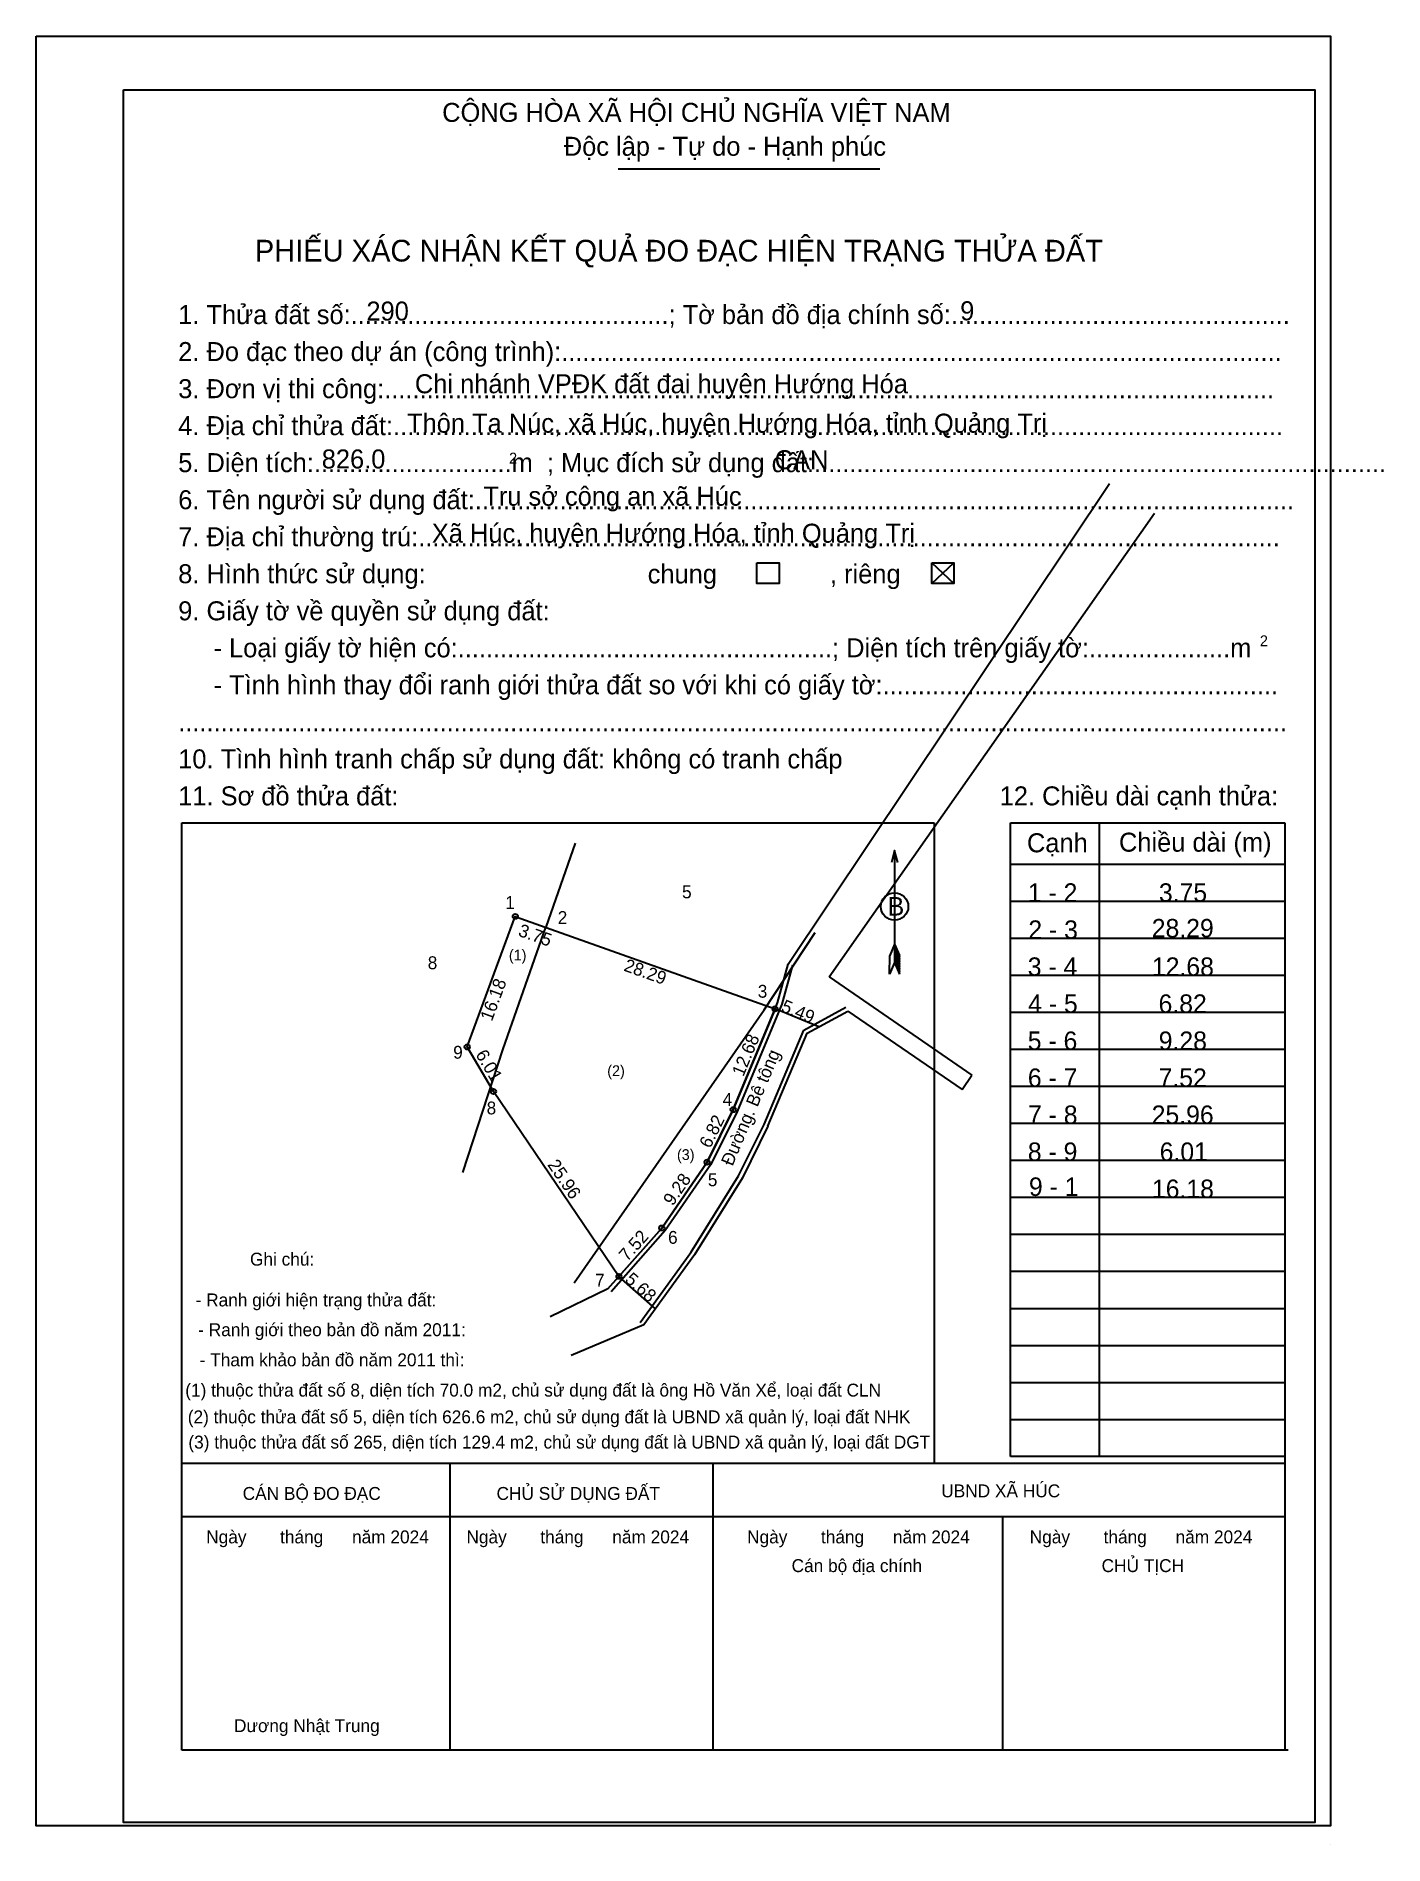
# Model space of a CAD drawing. Extents: x 554322 to 554478, y 1835990 to 1836201.
import ezdxf

# ---------------------------------------------------------------- set-up
doc = ezdxf.new("R2010")
doc.units = 0
for name, color, linetype in [('Level 1', 7, 'Continuous'), ('Level 10', 7, 'Continuous'), ('Level 11', 7, 'Continuous'), ('Level 2', 7, 'Continuous'), ('Level 23', 7, 'Continuous'), ('Level 3', 7, 'Continuous'), ('Level 30', 7, 'Continuous'), ('Level 48', 7, 'Continuous'), ('Level 49', 7, 'Continuous'), ('Level 50', 7, 'Continuous'), ('Level 52', 7, 'Continuous'), ('Level 6', 7, 'Continuous'), ('Level 9', 7, 'Continuous')]:
    doc.layers.add(name, color=color, linetype=linetype)

msp = doc.modelspace()

# ---------------------------------------------------------------- linework, layer by layer
at = {"layer": 'Level 1'}
for p, q in [((554321.56, 1836198.36), (554321.56, 1836198.36)), ((554389.17, 1836185.17), (554419.58, 1836185.17)), ((554425.62, 1836139.38), (554428.2, 1836136.97)), ((554425.62, 1836136.97), (554428.2, 1836139.38)), ((554338.49, 1836109.15), (554338.49, 1836109.15)), ((554338.49, 1836109.15), (554425.9, 1836109.15)), ((554338.49, 1836001.37), (554338.49, 1836109.15)), ((554425.9, 1836109.15), (554425.9, 1836034.68)), ((554434.75, 1836109.17), (554466.66, 1836109.17)), ((554434.75, 1836035.51), (554434.75, 1836109.17)), ((554445.07, 1836109.17), (554445.07, 1836035.51)), ((554466.66, 1836109.17), (554466.66, 1836001.37)), ((554421.3, 1836105.93), (554421.3, 1836092.91)), ((554434.75, 1836104.36), (554466.66, 1836104.36)), ((554434.75, 1836100.06), (554466.66, 1836100.06)), ((554434.75, 1836095.76), (554466.66, 1836095.76)), ((554420.72, 1836091.58), (554420.75, 1836093.74)), ((554421.3, 1836095.06), (554420.75, 1836093.74)), ((554421.3, 1836095.06), (554421.85, 1836093.74)), ((554421.3, 1836094.88), (554421.85, 1836093.54)), ((554421.3, 1836094.69), (554421.85, 1836093.36)), ((554421.3, 1836094.5), (554421.86, 1836093.16)), ((554421.3, 1836094.31), (554421.86, 1836092.97)), ((554421.3, 1836094.12), (554421.86, 1836092.78)), ((554421.3, 1836093.94), (554421.86, 1836092.58)), ((554421.3, 1836093.75), (554421.86, 1836092.39)), ((554421.3, 1836093.56), (554421.86, 1836092.19)), ((554421.3, 1836093.38), (554421.86, 1836092)), ((554421.3, 1836093.19), (554421.87, 1836091.81)), ((554421.87, 1836091.58), (554421.85, 1836093.74)), ((554421.3, 1836092.91), (554420.72, 1836091.58)), ((554421.3, 1836092.91), (554421.87, 1836091.58)), ((554434.75, 1836091.45), (554466.66, 1836091.45)), ((554434.75, 1836087.15), (554466.66, 1836087.15)), ((554434.75, 1836082.85), (554466.66, 1836082.85)), ((554434.75, 1836078.54), (554466.66, 1836078.54)), ((554434.75, 1836074.24), (554466.66, 1836074.24)), ((554434.75, 1836069.94), (554466.66, 1836069.94)), ((554434.75, 1836065.63), (554466.66, 1836065.63)), ((554434.75, 1836061.33), (554466.66, 1836061.33)), ((554434.75, 1836057.03), (554466.66, 1836057.03)), ((554434.75, 1836052.72), (554466.66, 1836052.72)), ((554434.75, 1836048.42), (554466.66, 1836048.42)), ((554434.75, 1836044.12), (554466.66, 1836044.12)), ((554434.75, 1836039.81), (554466.66, 1836039.81)), ((554466.66, 1836034.68), (554338.49, 1836034.68)), ((554425.9, 1836034.68), (554425.9, 1836034.68)), ((554466.66, 1836035.51), (554434.75, 1836035.51)), ((554466.66, 1836028.5), (554338.49, 1836028.5)), ((554467.03, 1836001.37), (554338.49, 1836001.37)), ((554471.94, 1835990.37), (554471.94, 1835990.37))]:
    msp.add_line(p, q, dxfattribs=at)
msp.add_lwpolyline([(554421.67, 1836104.54), (554421.3, 1836105.93), (554420.92, 1836104.54)], dxfattribs=at)
msp.add_circle((554421.3, 1836099.42), 1.59, dxfattribs=at)
at = {"layer": 'Level 10'}
for p, q in [((554384.17, 1836106.78), (554380.77, 1836097.02)), ((554375.83, 1836082.87), (554380.77, 1836097.03)), ((554406.16, 1836087.4), (554412.07, 1836096.41)), ((554409.43, 1836092.61), (554408.18, 1836088.07)), ((554384.05, 1836055.7), (554406.16, 1836087.4)), ((554408.18, 1836088.07), (554403, 1836075.61)), ((554412.48, 1836085.43), (554407.41, 1836087.53)), ((554410.74, 1836085.05), (554415.64, 1836087.71)), ((554406.13, 1836074.1), (554410.74, 1836085.05)), ((554371.14, 1836068.5), (554375.83, 1836082.87)), ((554403, 1836075.61), (554399.95, 1836069.45)), ((554403.18, 1836068.14), (554406.13, 1836074.1)), ((554399.95, 1836069.45), (554394.65, 1836061.76)), ((554397.64, 1836059.23), (554403.18, 1836068.14)), ((554394.65, 1836061.76), (554388.35, 1836054.66)), ((554391.75, 1836051.09), (554397.64, 1836059.23)), ((554393.51, 1836052.67), (554389.27, 1836056.44)), ((554369.66, 1836001.37), (554369.66, 1836034.68)), ((554400.23, 1836001.37), (554400.23, 1836034.68)), ((554433.87, 1836001.37), (554433.87, 1836028.5))]:
    msp.add_line(p, q, dxfattribs=at)
msp.add_lwpolyline([(554389.27, 1836056.44), (554374.69, 1836077.93), (554371.64, 1836083.1), (554377.23, 1836098.28), (554407.41, 1836087.53), (554402.55, 1836075.82), (554399.51, 1836069.71), (554394.25, 1836062.06)], close=True, dxfattribs=at)
at = {"layer": 'Level 11'}
for centre in [(554377.23, 1836098.28), (554407.41, 1836087.53), (554371.64, 1836083.1), (554374.69, 1836077.93), (554402.55, 1836075.82), (554399.51, 1836069.71), (554394.25, 1836062.06), (554389.27, 1836056.44), (554389.27, 1836056.44)]:
    msp.add_circle(centre, 0.299, dxfattribs=at)
at = {"layer": 'Level 2'}
msp.add_lwpolyline([(554321.56, 1836200.58), (554471.93, 1836200.58), (554471.93, 1835992.59), (554321.56, 1835992.59)], close=True, dxfattribs=at)
at = {"layer": 'Level 23'}
for p, q in [((554407.71, 1836088.23), (554408.94, 1836092.74)), ((554402.55, 1836075.82), (554407.41, 1836087.53)), ((554407.41, 1836087.53), (554407.71, 1836088.23)), ((554399.51, 1836069.71), (554402.55, 1836075.82)), ((554406.58, 1836073.9), (554403.62, 1836067.9)), ((554394.25, 1836062.06), (554399.51, 1836069.71)), ((554403.62, 1836067.9), (554398.05, 1836058.95)), ((554389.27, 1836056.44), (554394.25, 1836062.06)), ((554398.05, 1836058.95), (554392.16, 1836050.8)), ((554387.98, 1836054.99), (554389.27, 1836056.44))]:
    msp.add_line(p, q, dxfattribs=at)
msp.add_lwpolyline([(554406.58, 1836073.9), (554411.13, 1836084.69), (554415.88, 1836087.27)], dxfattribs=at)
at = {"layer": 'Level 3'}
msp.add_lwpolyline([(554331.72, 1836194.35), (554470.14, 1836194.35), (554470.14, 1835992.98), (554331.72, 1835992.98)], close=True, dxfattribs=at)
at = {"layer": 'Level 30'}
for p, q in [((554408.94, 1836092.74), (554446.28, 1836148.58)), ((554413.68, 1836091.24), (554451.51, 1836145.14)), ((554413.68, 1836091.24), (554430.28, 1836079.81)), ((554415.88, 1836087.27), (554429.14, 1836078.15)), ((554429.14, 1836078.15), (554430.28, 1836079.81)), ((554387.98, 1836054.99), (554381.28, 1836051.73)), ((554392.16, 1836050.8), (554383.72, 1836047.25))]:
    msp.add_line(p, q, dxfattribs=at)
at = {"layer": 'Level 50'}
for points in [[(554405.3, 1836139.38), (554407.88, 1836139.38), (554407.88, 1836136.97), (554405.3, 1836136.97)], [(554425.62, 1836139.38), (554428.2, 1836139.38), (554428.2, 1836136.97), (554425.62, 1836136.97)]]:
    msp.add_lwpolyline(points, close=True, dxfattribs=at)

# ---------------------------------------------------------------- texts
at = {"layer": 'Level 1'}
for s, height, p in [('CỘNG HÒA XÃ HỘI CHỦ NGHĨA VIỆT NAM', 2.2089, (554368.73, 1836190.62)), ('Độc lập - Tự do - Hạnh phúc', 2.2089, (554382.86, 1836186.68)), ('PHIẾU XÁC NHẬN KẾT QUẢ ĐO ĐẠC HIỆN TRẠNG THỬA ĐẤT', 2.5247, (554346.96, 1836174.39)), ('1. Thửa đất số:.............................................; Tờ bản đồ địa chính số:................................................', 2.20887, (554338.06, 1836167.12)), ('2. Đo đạc theo dự án (công trình):......................................................................................................', 2.20887, (554338.06, 1836162.82)), ('3. Đơn vị thi công:..............................................................................................................................', 2.20887, (554338.06, 1836158.51)), ('4. Địa chỉ thửa đất:..............................................................................................................................', 2.20887, (554338.06, 1836154.21)), ('5. Diện tích:............................m  ; Mục đích sử dụng đất:.................................................................................', 2.20887, (554338.06, 1836149.91)), ('2', 1.26, (554376.5, 1836150.91)), ('6. Tên người sử dụng đất:....................................................................................................................', 2.20887, (554338.06, 1836145.6)), ('7. Địa chỉ thường trú:..........................................................................................................................', 2.20887, (554338.06, 1836141.3)), ('chung                , riêng', 2.2089, (554392.61, 1836136.98)), ('9. Giấy tờ về quyền sử dụng đất:', 2.2089, (554338.06, 1836132.69)), ('2', 1.26, (554463.74, 1836129.68)), ('     - Loại giấy tờ hiện có:.....................................................; Diện tích trên giấy tờ:....................m', 2.20887, (554338.06, 1836128.39)), ('     - Tình hình thay đổi ranh giới thửa đất so với khi có giấy tờ:........................................................', 2.20887, (554338.06, 1836124.09)), ('.............................................................................................................................................................', 2.20887, (554338.06, 1836119.78)), ('10. Tình hình tranh chấp sử dụng đất: không có tranh chấp', 2.2089, (554338.06, 1836115.48)), ('11. Sơ đồ thửa đất:', 2.2089, (554338.06, 1836111.18)), ('12. Chiều dài cạnh thửa:', 2.2089, (554433.51, 1836111.18)), ('Cạnh', 2.209, (554436.68, 1836105.73)), ('Chiều dài (m)', 2.2089, (554447.37, 1836105.8)), ('B', 2.15, (554420.5, 1836098.38))]:
    msp.add_text(s, height=height, dxfattribs=at).set_placement(p)
at = {"layer": 'Level 10'}
for s, height, p in [('5', 1.5, (554396.6, 1836100.38)), ('8', 1.5, (554367.05, 1836092.14)), ('(1)', 1.25, (554376.48, 1836093.16)), ('(2)', 1.25, (554387.91, 1836079.72)), ('(3)', 1.25, (554396.01, 1836069.97)), ('Ghi chú:', 1.5, (554346.4, 1836057.69)), ('- Ranh giới hiện trạng thửa đất: ', 1.5, (554340.08, 1836052.95)), ('- Ranh giới theo bản đồ năm 2011:', 1.5, (554340.38, 1836049.49)), ('- Tham khảo bản đồ năm 2011 thì:', 1.5, (554340.55, 1836045.99)), ('(1) thuộc thửa đất số 8, diện tích 70.0 m2, chủ sử dụng đất là ông Hồ Văn Xể, loại đất CLN', 1.5, (554338.88, 1836042.47)), ('(2) thuộc thửa đất số 5, diện tích 626.6 m2, chủ sử dụng đất là UBND xã quản lý, loại đất NHK', 1.5, (554339.17, 1836039.36)), ('(3) thuộc thửa đất số 265, diện tích 129.4 m2, chủ sử dụng đất là UBND xã quản lý, loại đất DGT', 1.5, (554339.24, 1836036.43)), ('CÁN BỘ ĐO ĐẠC', 1.5, (554345.55, 1836030.46)), ('CHỦ SỬ DỤNG ĐẤT', 1.5, (554375.05, 1836030.46)), ('UBND XÃ HÚC', 1.5, (554426.72, 1836030.76)), ('Ngày       tháng      năm 2024', 1.5, (554341.31, 1836025.41)), ('Ngày       tháng      năm 2024', 1.5, (554371.55, 1836025.41)), ('Ngày       tháng      năm 2024', 1.5, (554404.16, 1836025.41)), ('Ngày       tháng      năm 2024', 1.5, (554437, 1836025.41)), ('CHỦ TỊCH', 1.5, (554445.35, 1836022.07)), ('Cán bộ địa chính', 1.5, (554409.33, 1836022.07)), ('Dương Nhật Trung', 1.5, (554344.54, 1836003.47))]:
    msp.add_text(s, height=height, dxfattribs=at).set_placement(p)
for s, rotation, p in [('5.49', 337.4422, (554408.01, 1836087.28)), ('Đường. Bê tông', 67.1549, (554402.46, 1836069.17)), ('5.68', 318.4301, (554389.86, 1836055.91))]:
    msp.add_text(s, height=1.5, rotation=rotation, dxfattribs=at).set_placement(p)
at = {"layer": 'Level 48'}
msp.add_text('8. Hình thức sử dụng:', height=2.2089, dxfattribs=at).set_placement((554338.06, 1836137))
at = {"layer": 'Level 49'}
for s, rotation, p in [('3.75', 340.3975, (554377.47, 1836096.05)), ('28.29', 340.3975, (554389.74, 1836091.99)), ('16.18', 69.7557, (554374.51, 1836086.01)), ('6.01', 300.5859, (554372.56, 1836082.24)), ('12.68', 67.4422, (554403.72, 1836079.58)), ('6.82', 63.5878, (554399.87, 1836071.23)), ('25.96', 304.1433, (554380.91, 1836069.41)), ('9.28', 55.4646, (554395.53, 1836064.55)), ('7.52', 48.4301, (554390.24, 1836058.08))]:
    msp.add_text(s, height=1.494, rotation=rotation, dxfattribs=at).set_placement(p)
at = {"layer": 'Level 52'}
for s, p in [('1 - 2', (554436.78, 1836099.97)), ('3.75', (554452.01, 1836099.97)), ('2 - 3', (554436.84, 1836095.66)), ('28.29', (554451.18, 1836095.83)), ('3 - 4', (554436.77, 1836091.36)), ('12.68', (554451.2, 1836091.36)), ('4 - 5', (554436.82, 1836087.06)), ('6.82', (554451.97, 1836087.06)), ('5 - 6', (554436.77, 1836082.75)), ('9.28', (554451.99, 1836082.75)), ('6 - 7', (554436.78, 1836078.45)), ('7.52', (554451.97, 1836078.45)), ('7 - 8', (554436.8, 1836074.15)), ('25.96', (554451.17, 1836074.15)), ('8 - 9', (554436.78, 1836069.85)), ('6.01', (554452.1, 1836069.85)), ('9 - 1', (554436.91, 1836065.79)), ('16.18', (554451.2, 1836065.54))]:
    msp.add_text(s, height=2.152, dxfattribs=at).set_placement(p)
at = {"layer": 'Level 6'}
for s, height, p in [('290', 2.209, (554359.93, 1836167.53)), ('9', 2.21, (554428.92, 1836167.56)), ('Chi nhánh VPĐK đất đai huyện Hướng Hóa', 2.209, (554365.56, 1836159.08)), ('Thôn Ta Núc, xã Húc, huyện Hướng Hóa, tỉnh Quảng Trị', 2.209, (554364.65, 1836154.5)), ('826.0', 2.209, (554354.74, 1836150.34)), ('CAN', 2.209, (554407.37, 1836150.25)), ('Trụ sở công an xã Húc', 2.209, (554373.51, 1836146.01)), ('Xã Húc, huyện Hướng Hóa, tỉnh Quảng Trị', 2.209, (554367.53, 1836141.71))]:
    msp.add_text(s, height=height, dxfattribs=at).set_placement(p)
at = {"layer": 'Level 9'}
for s, p in [('1', (554376.06, 1836099.15)), ('2', (554382.16, 1836097.4)), ('3', (554405.4, 1836088.83)), ('9', (554370.01, 1836081.74)), ('8', (554373.9, 1836075.27)), ('4', (554401.32, 1836076.26)), ('5', (554399.6, 1836066.92)), ('6', (554394.98, 1836060.23)), ('7', (554386.5, 1836055.25))]:
    msp.add_text(s, height=1.49, dxfattribs=at).set_placement(p)

doc.saveas('drawing.dxf')
